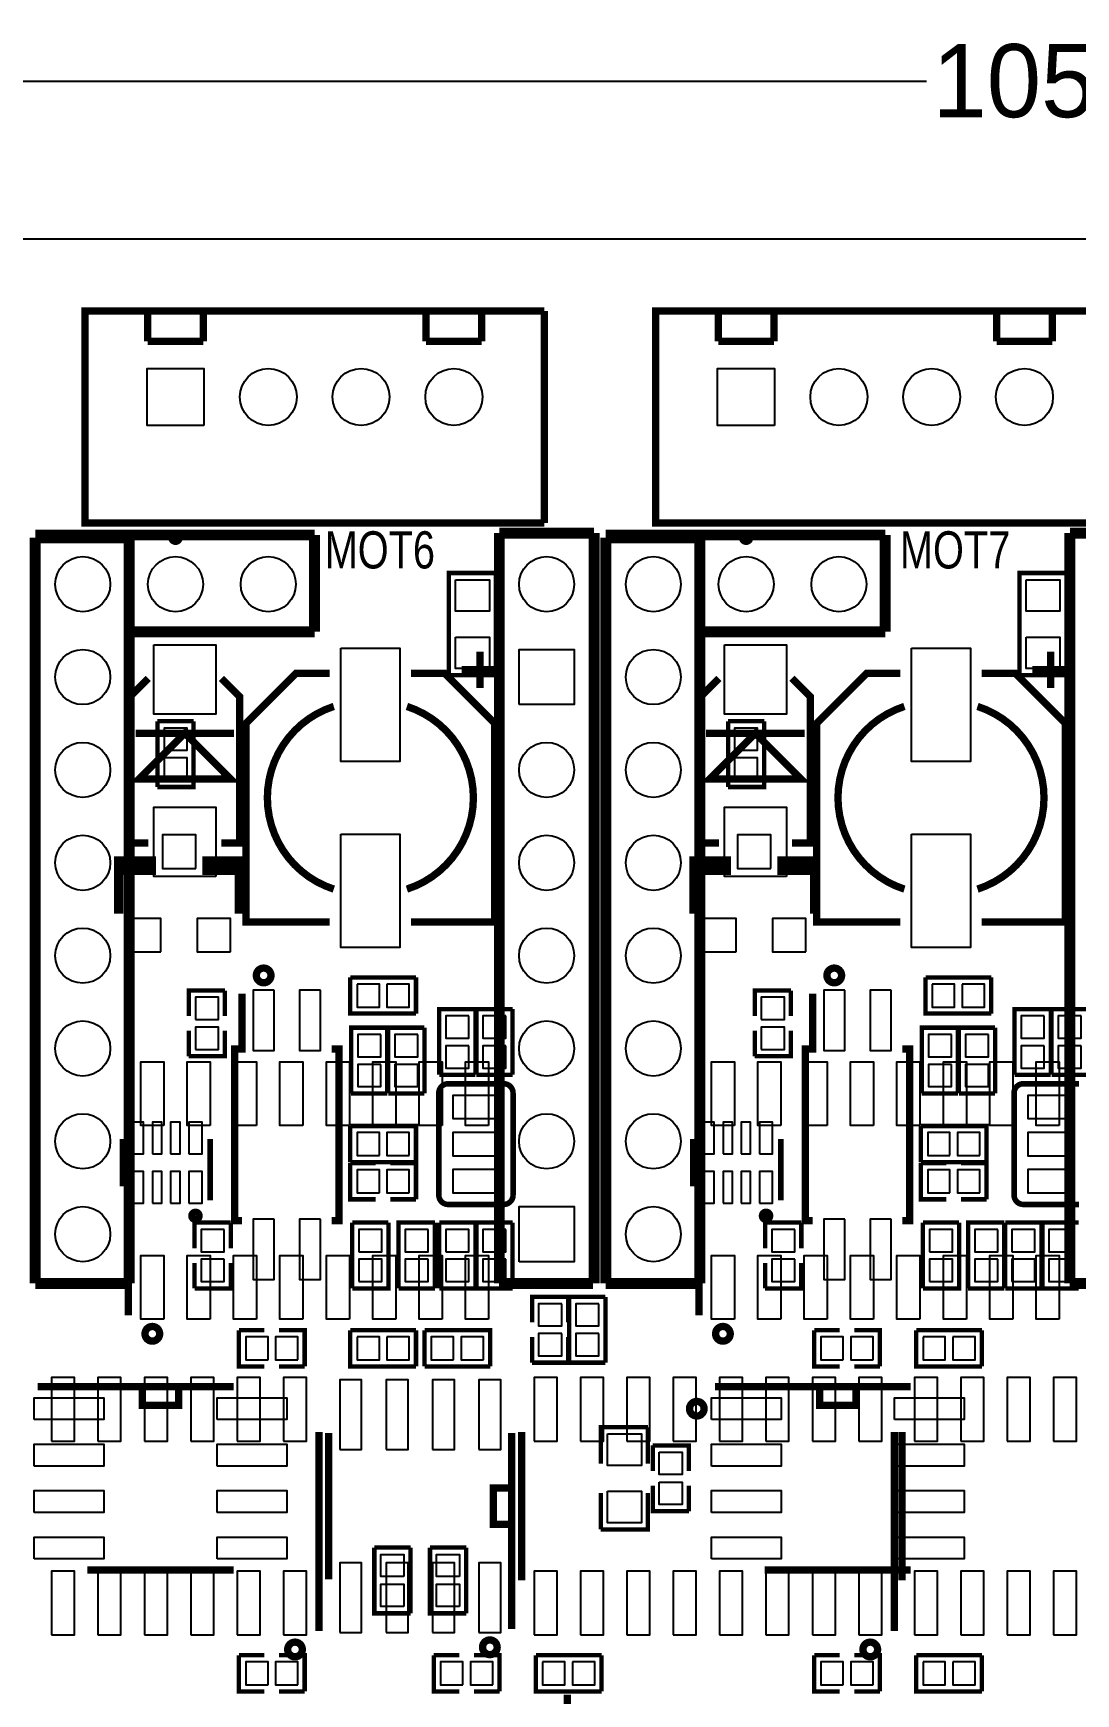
# Model space of a CAD drawing. Extents: x -23 to 189, y -20 to 117.
# Drawn here: x 50.62 to 79.16, y 71.07 to 116.5 of the extents above; entities that cross this region are included whole.
import ezdxf

# ---------------------------------------------------------------- set-up
doc = ezdxf.new("R2010")
doc.units = 0
doc.header["$MEASUREMENT"] = 0
doc.layers.get('0').update_dxf_attribs({"linetype": 'CONTINUOUS'})
doc.layers.get('Defpoints').update_dxf_attribs({"linetype": 'CONTINUOUS'})
for name, color, linetype in [('BOTTOM', 132, 'CONTINUOUS'), ('OUTLINE', 7, 'CONTINUOUS'), ('SILKSCREEN_BOTTOM', 230, 'CONTINUOUS'), ('SILKSCREEN_TOP', 7, 'CONTINUOUS'), ('TOP', 1, 'CONTINUOUS')]:
    doc.layers.add(name, color=color, linetype=linetype)
doc.dimstyles.get("Standard").update_dxf_attribs({"dimtxt": 0.18, "dimasz": 0.18, "dimexe": 0.18, "dimexo": 0.0625, "dimgap": 0.09, "dimtad": 0, "dimtih": 1, "dimtoh": 1, "dimzin": 0, "dimdsep": 46, "dimtxsty": 'STANDARD', "dimcen": 0.09, "dimadec": 0, "dimazin": 0, "dimtfac": 1, "dimtofl": 0, "dimtmove": 0, "dimatfit": 3, "dimfxl": 1, "dimtolj": 1, "dimtzin": 0, "dimarcsym": 0})

# ---------------------------------------------------------------- blocks, each defined once
blk = doc.blocks.new('*D10')
at = {"color": 0, "linetype": 'Continuous', "lineweight": -2}
for p, q in [((26.825, 107.426), (26.825, 115.364)), ((27.005, 115.184), (75.069, 115.184)), ((131.646, 115.184), (83.582, 115.184)), ((131.826, 107.426), (131.826, 115.364))]:
    blk.add_line(p, q, dxfattribs=at)
at = {"color": 0, "linetype": 'Continuous'}
for points in [[(27.005, 115.214), (27.005, 115.154), (26.825, 115.184)], [(131.646, 115.214), (131.646, 115.154), (131.826, 115.184)]]:
    blk.add_solid(points, dxfattribs=at)
at = {"layer": 'Defpoints', "color": 0, "linetype": 'Continuous'}
for p in [(131.826, 115.184), (26.825, 107.363), (131.826, 107.363)]:
    blk.add_point(p, dxfattribs=at)
at = {"color": 0, "linetype": 'Continuous', "insert": (79.325, 115.184), "char_height": 2, "attachment_point": 5}
blk.add_mtext('\\A1;105.00', dxfattribs=at)

msp = doc.modelspace()

# ---------------------------------------------------------------- linework, layer by layer
at = {"layer": 'BOTTOM'}
for points in [[(55.29326, 105.7656), (53.7337, 105.7656), (53.7337, 107.32516), (55.29326, 107.32516)], [(70.91426, 105.7656), (69.3547, 105.7656), (69.3547, 107.32516), (70.91426, 107.32516)], [(63.9191, 98.12782), (63.9191, 99.63658), (65.42786, 99.63658), (65.42786, 98.12782)], [(54.19852, 96.87814), (54.82844, 96.87814), (54.82844, 97.48774), (54.19852, 97.48774)], [(69.81952, 96.87814), (70.44944, 96.87814), (70.44944, 97.48774), (69.81952, 97.48774)], [(54.19852, 96.06026), (54.82844, 96.06026), (54.82844, 96.66986), (54.19852, 96.66986)], [(69.81952, 96.06026), (70.44944, 96.06026), (70.44944, 96.66986), (69.81952, 96.66986)], [(55.0672, 93.6498), (55.0672, 94.5642), (54.1528, 94.5642), (54.1528, 93.6498)], [(70.8152, 93.6498), (70.8152, 94.5642), (69.9008, 94.5642), (69.9008, 93.6498)], [(54.1147, 91.3638), (54.1147, 92.2782), (53.2003, 92.2782), (53.2003, 91.3638)], [(56.0197, 91.3638), (56.0197, 92.2782), (55.1053, 92.2782), (55.1053, 91.3638)], [(69.8627, 91.3638), (69.8627, 92.2782), (68.9483, 92.2782), (68.9483, 91.3638)], [(71.7677, 91.3638), (71.7677, 92.2782), (70.8533, 92.2782), (70.8533, 91.3638)], [(59.48426, 90.48496), (59.48426, 89.85504), (60.09386, 89.85504), (60.09386, 90.48496)], [(60.30214, 90.48496), (60.30214, 89.85504), (60.91174, 89.85504), (60.91174, 90.48496)], [(75.23226, 90.48496), (75.23226, 89.85504), (75.84186, 89.85504), (75.84186, 90.48496)], [(76.05014, 90.48496), (76.05014, 89.85504), (76.65974, 89.85504), (76.65974, 90.48496)], [(55.05704, 89.51214), (55.68696, 89.51214), (55.68696, 90.12174), (55.05704, 90.12174)], [(57.21604, 90.31986), (56.63692, 90.31986), (56.63692, 88.66886), (57.21604, 88.66886)], [(58.48604, 90.31986), (57.90692, 90.31986), (57.90692, 88.66886), (58.48604, 88.66886)], [(70.55104, 89.51214), (71.18096, 89.51214), (71.18096, 90.12174), (70.55104, 90.12174)], [(72.83704, 90.31986), (72.25792, 90.31986), (72.25792, 88.66886), (72.83704, 88.66886)], [(74.10704, 90.31986), (73.52792, 90.31986), (73.52792, 88.66886), (74.10704, 88.66886)], [(62.54496, 89.61374), (61.91504, 89.61374), (61.91504, 89.00414), (62.54496, 89.00414)], [(63.56096, 89.61374), (62.93104, 89.61374), (62.93104, 89.00414), (63.56096, 89.00414)], [(78.29296, 89.61374), (77.66304, 89.61374), (77.66304, 89.00414), (78.29296, 89.00414)], [(79.30896, 89.61374), (78.67904, 89.61374), (78.67904, 89.00414), (79.30896, 89.00414)], [(55.05704, 88.69426), (55.68696, 88.69426), (55.68696, 89.30386), (55.05704, 89.30386)], [(60.13196, 89.10574), (59.50204, 89.10574), (59.50204, 88.49614), (60.13196, 88.49614)], [(61.14796, 89.10574), (60.51804, 89.10574), (60.51804, 88.49614), (61.14796, 88.49614)], [(70.55104, 88.69426), (71.18096, 88.69426), (71.18096, 89.30386), (70.55104, 89.30386)], [(75.75296, 89.10574), (75.12304, 89.10574), (75.12304, 88.49614), (75.75296, 88.49614)], [(76.76896, 89.10574), (76.13904, 89.10574), (76.13904, 88.49614), (76.76896, 88.49614)], [(62.54496, 88.79586), (61.91504, 88.79586), (61.91504, 88.18626), (62.54496, 88.18626)], [(63.56096, 88.79586), (62.93104, 88.79586), (62.93104, 88.18626), (63.56096, 88.18626)], [(78.29296, 88.79586), (77.66304, 88.79586), (77.66304, 88.18626), (78.29296, 88.18626)], [(79.30896, 88.79586), (78.67904, 88.79586), (78.67904, 88.18626), (79.30896, 88.18626)], [(60.13196, 88.28786), (59.50204, 88.28786), (59.50204, 87.67826), (60.13196, 87.67826)], [(61.14796, 88.28786), (60.51804, 88.28786), (60.51804, 87.67826), (61.14796, 87.67826)], [(75.75296, 88.28786), (75.12304, 88.28786), (75.12304, 87.67826), (75.75296, 87.67826)], [(76.76896, 88.28786), (76.13904, 88.28786), (76.13904, 87.67826), (76.76896, 87.67826)], [(63.373, 87.4395), (62.103, 87.4395), (62.103, 86.8045), (63.373, 86.8045)], [(79.121, 87.4395), (77.851, 87.4395), (77.851, 86.8045), (79.121, 86.8045)], [(53.27904, 85.84311), (53.63972, 85.84311), (53.63972, 86.70417), (53.27904, 86.70417)], [(53.88102, 85.84311), (54.1401, 85.84311), (54.1401, 86.70417), (53.88102, 86.70417)], [(54.37886, 85.84311), (54.63794, 85.84311), (54.63794, 86.70417), (54.37886, 86.70417)], [(54.87924, 85.84311), (55.23992, 85.84311), (55.23992, 86.70417), (54.87924, 86.70417)], [(60.09386, 85.79104), (60.09386, 86.42096), (59.48426, 86.42096), (59.48426, 85.79104)], [(60.91174, 85.79104), (60.91174, 86.42096), (60.30214, 86.42096), (60.30214, 85.79104)], [(63.373, 86.4235), (62.103, 86.4235), (62.103, 85.7885), (63.373, 85.7885)], [(68.90004, 85.84311), (69.26072, 85.84311), (69.26072, 86.70417), (68.90004, 86.70417)], [(69.50202, 85.84311), (69.7611, 85.84311), (69.7611, 86.70417), (69.50202, 86.70417)], [(69.99986, 85.84311), (70.25894, 85.84311), (70.25894, 86.70417), (69.99986, 86.70417)], [(70.50024, 85.84311), (70.86092, 85.84311), (70.86092, 86.70417), (70.50024, 86.70417)], [(75.71486, 85.79104), (75.71486, 86.42096), (75.10526, 86.42096), (75.10526, 85.79104)], [(76.53274, 85.79104), (76.53274, 86.42096), (75.92314, 86.42096), (75.92314, 85.79104)], [(79.121, 86.4235), (77.851, 86.4235), (77.851, 85.7885), (79.121, 85.7885)], [(63.373, 85.4075), (62.103, 85.4075), (62.103, 84.7725), (63.373, 84.7725)], [(79.121, 85.4075), (77.851, 85.4075), (77.851, 84.7725), (79.121, 84.7725)], [(53.27904, 84.49183), (53.63972, 84.49183), (53.63972, 85.35289), (53.27904, 85.35289)], [(53.88102, 84.49183), (54.1401, 84.49183), (54.1401, 85.35289), (53.88102, 85.35289)], [(54.37886, 84.49183), (54.63794, 84.49183), (54.63794, 85.35289), (54.37886, 85.35289)], [(54.87924, 84.49183), (55.23992, 84.49183), (55.23992, 85.35289), (54.87924, 85.35289)], [(60.09386, 84.77504), (60.09386, 85.40496), (59.48426, 85.40496), (59.48426, 84.77504)], [(60.91174, 84.77504), (60.91174, 85.40496), (60.30214, 85.40496), (60.30214, 84.77504)], [(68.90004, 84.49183), (69.26072, 84.49183), (69.26072, 85.35289), (68.90004, 85.35289)], [(69.50202, 84.49183), (69.7611, 84.49183), (69.7611, 85.35289), (69.50202, 85.35289)], [(69.99986, 84.49183), (70.25894, 84.49183), (70.25894, 85.35289), (69.99986, 85.35289)], [(70.50024, 84.49183), (70.86092, 84.49183), (70.86092, 85.35289), (70.50024, 85.35289)], [(75.71486, 84.77504), (75.71486, 85.40496), (75.10526, 85.40496), (75.10526, 84.77504)], [(76.53274, 84.77504), (76.53274, 85.40496), (75.92314, 85.40496), (75.92314, 84.77504)], [(57.21604, 84.05114), (56.63692, 84.05114), (56.63692, 82.40014), (57.21604, 82.40014)], [(58.48604, 84.05114), (57.90692, 84.05114), (57.90692, 82.40014), (58.48604, 82.40014)], [(63.9191, 82.88782), (63.9191, 84.39658), (65.42786, 84.39658), (65.42786, 82.88782)], [(72.83704, 84.05114), (72.25792, 84.05114), (72.25792, 82.40014), (72.83704, 82.40014)], [(74.10704, 84.05114), (73.52792, 84.05114), (73.52792, 82.40014), (74.10704, 82.40014)], [(55.84444, 83.77174), (55.21452, 83.77174), (55.21452, 83.16214), (55.84444, 83.16214)], [(59.53252, 83.16214), (60.16244, 83.16214), (60.16244, 83.77174), (59.53252, 83.77174)], [(61.43244, 83.77174), (60.80252, 83.77174), (60.80252, 83.16214), (61.43244, 83.16214)], [(61.91504, 83.16214), (62.54496, 83.16214), (62.54496, 83.77174), (61.91504, 83.77174)], [(63.56096, 83.77174), (62.93104, 83.77174), (62.93104, 83.16214), (63.56096, 83.16214)], [(71.46544, 83.77174), (70.83552, 83.77174), (70.83552, 83.16214), (71.46544, 83.16214)], [(75.15352, 83.16214), (75.78344, 83.16214), (75.78344, 83.77174), (75.15352, 83.77174)], [(77.02296, 83.77174), (76.39304, 83.77174), (76.39304, 83.16214), (77.02296, 83.16214)], [(77.40904, 83.16214), (78.03896, 83.16214), (78.03896, 83.77174), (77.40904, 83.77174)], [(79.05496, 83.77174), (78.42504, 83.77174), (78.42504, 83.16214), (79.05496, 83.16214)], [(55.84444, 82.95386), (55.21452, 82.95386), (55.21452, 82.34426), (55.84444, 82.34426)], [(59.53252, 82.34426), (60.16244, 82.34426), (60.16244, 82.95386), (59.53252, 82.95386)], [(61.43244, 82.95386), (60.80252, 82.95386), (60.80252, 82.34426), (61.43244, 82.34426)], [(61.91504, 82.34426), (62.54496, 82.34426), (62.54496, 82.95386), (61.91504, 82.95386)], [(63.56096, 82.95386), (62.93104, 82.95386), (62.93104, 82.34426), (63.56096, 82.34426)], [(71.46544, 82.95386), (70.83552, 82.95386), (70.83552, 82.34426), (71.46544, 82.34426)], [(75.15352, 82.34426), (75.78344, 82.34426), (75.78344, 82.95386), (75.15352, 82.95386)], [(77.02296, 82.95386), (76.39304, 82.95386), (76.39304, 82.34426), (77.02296, 82.34426)], [(77.40904, 82.34426), (78.03896, 82.34426), (78.03896, 82.95386), (77.40904, 82.95386)], [(79.05496, 82.95386), (78.42504, 82.95386), (78.42504, 82.34426), (79.05496, 82.34426)], [(65.08496, 81.73974), (64.45504, 81.73974), (64.45504, 81.13014), (65.08496, 81.13014)], [(66.10096, 81.73974), (65.47104, 81.73974), (65.47104, 81.13014), (66.10096, 81.13014)], [(65.08496, 80.92186), (64.45504, 80.92186), (64.45504, 80.31226), (65.08496, 80.31226)], [(66.10096, 80.92186), (65.47104, 80.92186), (65.47104, 80.31226), (66.10096, 80.31226)], [(57.04586, 80.20304), (57.04586, 80.83296), (56.43626, 80.83296), (56.43626, 80.20304)], [(57.86374, 80.20304), (57.86374, 80.83296), (57.25414, 80.83296), (57.25414, 80.20304)], [(59.48426, 80.83296), (59.48426, 80.20304), (60.09386, 80.20304), (60.09386, 80.83296)], [(60.30214, 80.83296), (60.30214, 80.20304), (60.91174, 80.20304), (60.91174, 80.83296)], [(62.12586, 80.20304), (62.12586, 80.83296), (61.51626, 80.83296), (61.51626, 80.20304)], [(62.94374, 80.20304), (62.94374, 80.83296), (62.33414, 80.83296), (62.33414, 80.20304)], [(72.79386, 80.20304), (72.79386, 80.83296), (72.18426, 80.83296), (72.18426, 80.20304)], [(73.61174, 80.20304), (73.61174, 80.83296), (73.00214, 80.83296), (73.00214, 80.20304)], [(74.97826, 80.83296), (74.97826, 80.20304), (75.58786, 80.20304), (75.58786, 80.83296)], [(75.79614, 80.83296), (75.79614, 80.20304), (76.40574, 80.20304), (76.40574, 80.83296)], [(51.12004, 77.97927), (51.74996, 77.97927), (51.74996, 79.71917), (51.12004, 79.71917)], [(52.39004, 77.97927), (53.01996, 77.97927), (53.01996, 79.71917), (52.39004, 79.71917)], [(53.66004, 77.97927), (54.28996, 77.97927), (54.28996, 79.71917), (53.66004, 79.71917)], [(54.93004, 77.97927), (55.55996, 77.97927), (55.55996, 79.71917), (54.93004, 79.71917)], [(56.20004, 77.97927), (56.82996, 77.97927), (56.82996, 79.71917), (56.20004, 79.71917)], [(57.47004, 77.97927), (58.09996, 77.97927), (58.09996, 79.71917), (57.47004, 79.71917)], [(59.00928, 77.7494), (59.60872, 77.7494), (59.60872, 79.65948), (59.00928, 79.65948)], [(60.27928, 77.7494), (60.87872, 77.7494), (60.87872, 79.65948), (60.27928, 79.65948)], [(61.54928, 77.7494), (62.14872, 77.7494), (62.14872, 79.65948), (61.54928, 79.65948)], [(62.81928, 77.7494), (63.41872, 77.7494), (63.41872, 79.65948), (62.81928, 79.65948)], [(64.32804, 77.97927), (64.95796, 77.97927), (64.95796, 79.71917), (64.32804, 79.71917)], [(65.59804, 77.97927), (66.22796, 77.97927), (66.22796, 79.71917), (65.59804, 79.71917)], [(66.86804, 77.97927), (67.49796, 77.97927), (67.49796, 79.71917), (66.86804, 79.71917)], [(68.13804, 77.97927), (68.76796, 77.97927), (68.76796, 79.71917), (68.13804, 79.71917)], [(69.40804, 77.97927), (70.03796, 77.97927), (70.03796, 79.71917), (69.40804, 79.71917)], [(70.67804, 77.97927), (71.30796, 77.97927), (71.30796, 79.71917), (70.67804, 79.71917)], [(71.94804, 77.97927), (72.57796, 77.97927), (72.57796, 79.71917), (71.94804, 79.71917)], [(73.21804, 77.97927), (73.84796, 77.97927), (73.84796, 79.71917), (73.21804, 79.71917)], [(74.74204, 77.97927), (75.37196, 77.97927), (75.37196, 79.71917), (74.74204, 79.71917)], [(76.01204, 77.97927), (76.64196, 77.97927), (76.64196, 79.71917), (76.01204, 79.71917)], [(77.28204, 77.97927), (77.91196, 77.97927), (77.91196, 79.71917), (77.28204, 79.71917)], [(78.55204, 77.97927), (79.18196, 77.97927), (79.18196, 79.71917), (78.55204, 79.71917)], [(59.00928, 72.74052), (59.60872, 72.74052), (59.60872, 74.6506), (59.00928, 74.6506)], [(60.27928, 72.74052), (60.87872, 72.74052), (60.87872, 74.6506), (60.27928, 74.6506)], [(61.54928, 72.74052), (62.14872, 72.74052), (62.14872, 74.6506), (61.54928, 74.6506)], [(62.81928, 72.74052), (63.41872, 72.74052), (63.41872, 74.6506), (62.81928, 74.6506)], [(51.12004, 72.68083), (51.74996, 72.68083), (51.74996, 74.42073), (51.12004, 74.42073)], [(52.39004, 72.68083), (53.01996, 72.68083), (53.01996, 74.42073), (52.39004, 74.42073)], [(53.66004, 72.68083), (54.28996, 72.68083), (54.28996, 74.42073), (53.66004, 74.42073)], [(54.93004, 72.68083), (55.55996, 72.68083), (55.55996, 74.42073), (54.93004, 74.42073)], [(56.20004, 72.68083), (56.82996, 72.68083), (56.82996, 74.42073), (56.20004, 74.42073)], [(57.47004, 72.68083), (58.09996, 72.68083), (58.09996, 74.42073), (57.47004, 74.42073)], [(64.32804, 72.68083), (64.95796, 72.68083), (64.95796, 74.42073), (64.32804, 74.42073)], [(65.59804, 72.68083), (66.22796, 72.68083), (66.22796, 74.42073), (65.59804, 74.42073)], [(66.86804, 72.68083), (67.49796, 72.68083), (67.49796, 74.42073), (66.86804, 74.42073)], [(68.13804, 72.68083), (68.76796, 72.68083), (68.76796, 74.42073), (68.13804, 74.42073)], [(69.40804, 72.68083), (70.03796, 72.68083), (70.03796, 74.42073), (69.40804, 74.42073)], [(70.67804, 72.68083), (71.30796, 72.68083), (71.30796, 74.42073), (70.67804, 74.42073)], [(71.94804, 72.68083), (72.57796, 72.68083), (72.57796, 74.42073), (71.94804, 74.42073)], [(73.21804, 72.68083), (73.84796, 72.68083), (73.84796, 74.42073), (73.21804, 74.42073)], [(74.74204, 72.68083), (75.37196, 72.68083), (75.37196, 74.42073), (74.74204, 74.42073)], [(76.01204, 72.68083), (76.64196, 72.68083), (76.64196, 74.42073), (76.01204, 74.42073)], [(77.28204, 72.68083), (77.91196, 72.68083), (77.91196, 74.42073), (77.28204, 74.42073)], [(78.55204, 72.68083), (79.18196, 72.68083), (79.18196, 74.42073), (78.55204, 74.42073)], [(57.04586, 71.31304), (57.04586, 71.94296), (56.43626, 71.94296), (56.43626, 71.31304)], [(57.86374, 71.31304), (57.86374, 71.94296), (57.25414, 71.94296), (57.25414, 71.31304)], [(62.37986, 71.31304), (62.37986, 71.94296), (61.77026, 71.94296), (61.77026, 71.31304)], [(63.19774, 71.31304), (63.19774, 71.94296), (62.58814, 71.94296), (62.58814, 71.31304)], [(64.56426, 71.94296), (64.56426, 71.31304), (65.17386, 71.31304), (65.17386, 71.94296)], [(65.38214, 71.94296), (65.38214, 71.31304), (65.99174, 71.31304), (65.99174, 71.94296)], [(72.79386, 71.31304), (72.79386, 71.94296), (72.18426, 71.94296), (72.18426, 71.31304)], [(73.61174, 71.31304), (73.61174, 71.94296), (73.00214, 71.94296), (73.00214, 71.31304)], [(74.97826, 71.94296), (74.97826, 71.31304), (75.58786, 71.31304), (75.58786, 71.94296)], [(75.79614, 71.94296), (75.79614, 71.31304), (76.40574, 71.31304), (76.40574, 71.94296)]]:
    msp.add_lwpolyline(points, close=True, dxfattribs=at)
for centre, radius in [((57.05348, 106.54538), 0.77978), ((59.59348, 106.54538), 0.77978), ((62.13348, 106.54538), 0.77978), ((72.67448, 106.54538), 0.77978), ((75.21448, 106.54538), 0.77978), ((77.75448, 106.54538), 0.77978), ((51.97348, 101.4222), 0.75438), ((54.51348, 101.4222), 0.75438), ((57.05348, 101.4222), 0.75438), ((64.67348, 101.4222), 0.75438), ((67.59448, 101.4222), 0.75438), ((70.13448, 101.4222), 0.75438), ((72.67448, 101.4222), 0.75438), ((51.97348, 98.8822), 0.75438), ((67.59448, 98.8822), 0.75438), ((51.97348, 96.3422), 0.75438), ((64.67348, 96.3422), 0.75438), ((67.59448, 96.3422), 0.75438), ((51.97348, 93.8022), 0.75438), ((64.67348, 93.8022), 0.75438), ((67.59448, 93.8022), 0.75438), ((51.97348, 91.2622), 0.75438), ((64.67348, 91.2622), 0.75438), ((67.59448, 91.2622), 0.75438), ((51.97348, 88.7222), 0.75438), ((64.67348, 88.7222), 0.75438), ((67.59448, 88.7222), 0.75438), ((51.97348, 86.1822), 0.75438), ((64.67348, 86.1822), 0.75438), ((67.59448, 86.1822), 0.75438), ((51.97348, 83.6422), 0.75438), ((67.59448, 83.6422), 0.75438)]:
    msp.add_circle(centre, radius, dxfattribs=at)
at = {"layer": 'OUTLINE'}
msp.add_lwpolyline([(135.8265, 108.966), (133.92912, 110.86338), (24.72182, 110.86338), (22.82444, 108.966), (0, 108.966), (0, 0.762), (22.82444, 0.762), (24.72182, -1.13538), (133.92912, -1.13538), (135.8265, 0.762), (177.038, 0.762), (177.038, 108.966)], close=True, dxfattribs=at)
at = {"layer": 'SILKSCREEN_BOTTOM'}
for points, const_width in [([(55.00878, 97.67316), (55.00878, 95.87484), (54.01818, 95.87484)], 0.11938), ([(54.01818, 97.67316), (55.00878, 97.67316)], 0.11938), ([(54.01818, 97.67316), (54.01818, 95.87484)], 0.11938), ([(70.62978, 97.67316), (70.62978, 95.87484), (69.63918, 95.87484)], 0.11938), ([(69.63918, 97.67316), (70.62978, 97.67316)], 0.11938), ([(69.63918, 97.67316), (69.63918, 95.87484)], 0.11938), ([(52.959, 93.599), (53.848, 93.599), (53.848, 93.853), (52.959, 93.853), (52.959, 92.4052)], 0.254), ([(56.261, 93.599), (55.372, 93.599), (55.372, 93.853), (56.261, 93.853), (56.261, 92.4052)], 0.254), ([(68.707, 93.599), (69.596, 93.599), (69.596, 93.853), (68.707, 93.853), (68.707, 92.4052)], 0.254), ([(72.009, 93.599), (71.12, 93.599), (71.12, 93.853), (72.009, 93.853), (72.009, 92.4052)], 0.254), ([(61.09716, 89.6747), (59.29884, 89.6747), (59.29884, 90.6653)], 0.11938), ([(61.09716, 90.6653), (59.29884, 90.6653)], 0.11938), ([(61.09716, 90.6653), (61.09716, 89.6747)], 0.11938), ([(76.84516, 89.6747), (75.04684, 89.6747), (75.04684, 90.6653)], 0.11938), ([(76.84516, 90.6653), (75.04684, 90.6653)], 0.11938), ([(76.84516, 90.6653), (76.84516, 89.6747)], 0.11938), ([(54.8767, 89.60866), (54.8767, 90.30716), (55.8673, 90.30716)], 0.11938), ([(55.8673, 89.60866), (55.8673, 90.30716)], 0.11938), ([(56.3372, 90.2208), (56.3372, 88.7095), (56.13146, 88.7095), (56.13146, 84.0105), (56.3372, 84.0105)], 0.20066), ([(70.3707, 89.60866), (70.3707, 90.30716), (71.3613, 90.30716)], 0.11938), ([(71.3613, 89.60866), (71.3613, 90.30716)], 0.11938), ([(71.9582, 90.2208), (71.9582, 88.7095), (71.75246, 88.7095), (71.75246, 84.0105), (71.9582, 84.0105)], 0.20066), ([(61.7347, 88.00084), (61.7347, 89.79916), (62.7253, 89.79916)], 0.11938), ([(62.7253, 88.00084), (62.7253, 89.79916)], 0.11938), ([(62.7507, 88.00084), (62.7507, 89.79916), (63.7413, 89.79916)], 0.11938), ([(63.7413, 88.00084), (63.7413, 89.79916)], 0.11938), ([(77.4827, 88.00084), (77.4827, 89.79916), (78.4733, 89.79916)], 0.11938), ([(78.4733, 88.00084), (78.4733, 89.79916)], 0.11938), ([(78.4987, 88.00084), (78.4987, 89.79916), (79.4893, 89.79916)], 0.11938), ([(55.8673, 89.20734), (55.8673, 88.50884), (54.8767, 88.50884)], 0.11938), ([(54.8767, 89.20734), (54.8767, 88.50884)], 0.11938), ([(59.3217, 87.49284), (59.3217, 89.29116), (60.3123, 89.29116)], 0.11938), ([(60.3123, 87.49284), (60.3123, 89.29116)], 0.11938), ([(60.3377, 87.49284), (60.3377, 89.29116), (61.3283, 89.29116)], 0.11938), ([(61.3283, 87.49284), (61.3283, 89.29116)], 0.11938), ([(71.3613, 89.20734), (71.3613, 88.50884), (70.3707, 88.50884)], 0.11938), ([(70.3707, 89.20734), (70.3707, 88.50884)], 0.11938), ([(74.9427, 87.49284), (74.9427, 89.29116), (75.9333, 89.29116)], 0.11938), ([(75.9333, 87.49284), (75.9333, 89.29116)], 0.11938), ([(75.9587, 87.49284), (75.9587, 89.29116), (76.9493, 89.29116)], 0.11938), ([(76.9493, 87.49284), (76.9493, 89.29116)], 0.11938), ([(58.78576, 88.7095), (58.9915, 88.7095), (58.9915, 84.0105), (58.78576, 84.0105)], 0.20066), ([(74.40676, 88.7095), (74.6125, 88.7095), (74.6125, 84.0105), (74.40676, 84.0105)], 0.20066), ([(62.7253, 88.00084), (61.7347, 88.00084)], 0.11938), ([(63.5, 87.757), (61.976, 87.757)], 0.1524), ([(63.7413, 88.00084), (62.7507, 88.00084)], 0.11938), ([(78.4733, 88.00084), (77.4827, 88.00084)], 0.11938), ([(79.248, 87.757), (77.724, 87.757)], 0.1524), ([(79.4893, 88.00084), (78.4987, 88.00084)], 0.11938), ([(60.3123, 87.49284), (59.3217, 87.49284)], 0.11938), ([(61.3283, 87.49284), (60.3377, 87.49284)], 0.11938), ([(61.722, 87.503), (61.722, 84.709)], 0.1524), ([(63.754, 87.503), (63.754, 84.709)], 0.1524), ([(75.9333, 87.49284), (74.9427, 87.49284)], 0.11938), ([(76.9493, 87.49284), (75.9587, 87.49284)], 0.11938), ([(77.47, 87.503), (77.47, 84.709)], 0.1524), ([(53.05552, 84.94776), (53.05552, 86.24824)], 0.14986), ([(55.46344, 84.56676), (55.46344, 86.24824)], 0.14986), ([(59.29884, 86.6013), (61.09716, 86.6013), (61.09716, 85.6107)], 0.11938), ([(59.29884, 85.6107), (59.29884, 86.6013)], 0.11938), ([(68.67652, 84.94776), (68.67652, 86.24824)], 0.14986), ([(71.08444, 84.56676), (71.08444, 86.24824)], 0.14986), ([(74.91984, 86.6013), (76.71816, 86.6013), (76.71816, 85.6107)], 0.11938), ([(74.91984, 85.6107), (74.91984, 86.6013)], 0.11938), ([(59.29884, 85.6107), (61.09716, 85.6107)], 0.11938), ([(59.99734, 84.5947), (59.29884, 84.5947), (59.29884, 85.5853)], 0.11938), ([(59.99734, 85.5853), (59.29884, 85.5853)], 0.11938), ([(60.39866, 85.5853), (61.09716, 85.5853), (61.09716, 84.5947)], 0.11938), ([(74.91984, 85.6107), (76.71816, 85.6107)], 0.11938), ([(75.61834, 84.5947), (74.91984, 84.5947), (74.91984, 85.5853)], 0.11938), ([(75.61834, 85.5853), (74.91984, 85.5853)], 0.11938), ([(76.01966, 85.5853), (76.71816, 85.5853), (76.71816, 84.5947)], 0.11938), ([(60.39866, 84.5947), (61.09716, 84.5947)], 0.11938), ([(63.5, 84.455), (61.976, 84.455)], 0.1524), ([(76.01966, 84.5947), (76.71816, 84.5947)], 0.11938), ([(79.248, 84.455), (77.724, 84.455)], 0.1524), ([(55.03418, 83.25866), (55.03418, 83.95716), (56.02478, 83.95716)], 0.11938), ([(56.02478, 83.25866), (56.02478, 83.95716)], 0.11938), ([(60.34278, 83.95716), (60.34278, 82.15884), (59.35218, 82.15884)], 0.11938), ([(59.35218, 83.95716), (60.34278, 83.95716)], 0.11938), ([(59.35218, 83.95716), (59.35218, 82.15884)], 0.11938), ([(60.62218, 82.15884), (60.62218, 83.95716), (61.61278, 83.95716)], 0.11938), ([(61.61278, 82.15884), (61.61278, 83.95716)], 0.11938), ([(62.7253, 83.95716), (62.7253, 82.15884), (61.7347, 82.15884)], 0.11938), ([(61.7347, 83.95716), (62.7253, 83.95716)], 0.11938), ([(61.7347, 83.95716), (61.7347, 82.15884)], 0.11938), ([(62.7507, 82.15884), (62.7507, 83.95716), (63.7413, 83.95716)], 0.11938), ([(63.7413, 82.15884), (63.7413, 83.95716)], 0.11938), ([(70.65518, 83.25866), (70.65518, 83.95716), (71.64578, 83.95716)], 0.11938), ([(71.64578, 83.25866), (71.64578, 83.95716)], 0.11938), ([(75.96378, 83.95716), (75.96378, 82.15884), (74.97318, 82.15884)], 0.11938), ([(74.97318, 83.95716), (75.96378, 83.95716)], 0.11938), ([(74.97318, 83.95716), (74.97318, 82.15884)], 0.11938), ([(76.2127, 82.15884), (76.2127, 83.95716), (77.2033, 83.95716)], 0.11938), ([(77.2033, 82.15884), (77.2033, 83.95716)], 0.11938), ([(78.2193, 83.95716), (78.2193, 82.15884), (77.2287, 82.15884)], 0.11938), ([(77.2287, 83.95716), (78.2193, 83.95716)], 0.11938), ([(77.2287, 83.95716), (77.2287, 82.15884)], 0.11938), ([(78.2447, 82.15884), (78.2447, 83.95716), (79.2353, 83.95716)], 0.11938), ([(56.02478, 82.85734), (56.02478, 82.15884), (55.03418, 82.15884)], 0.11938), ([(55.03418, 82.85734), (55.03418, 82.15884)], 0.11938), ([(71.64578, 82.85734), (71.64578, 82.15884), (70.65518, 82.15884)], 0.11938), ([(70.65518, 82.85734), (70.65518, 82.15884)], 0.11938), ([(61.61278, 82.15884), (60.62218, 82.15884)], 0.11938), ([(63.7413, 82.15884), (62.7507, 82.15884)], 0.11938), ([(64.2747, 81.22666), (64.2747, 81.92516), (65.2653, 81.92516)], 0.11938), ([(65.2653, 81.22666), (65.2653, 81.92516)], 0.11938), ([(65.2907, 80.12684), (65.2907, 81.92516), (66.2813, 81.92516)], 0.11938), ([(66.2813, 80.12684), (66.2813, 81.92516)], 0.11938), ([(77.2033, 82.15884), (76.2127, 82.15884)], 0.11938), ([(79.2353, 82.15884), (78.2447, 82.15884)], 0.11938), ([(56.94934, 80.0227), (56.25084, 80.0227), (56.25084, 81.0133)], 0.11938), ([(56.94934, 81.0133), (56.25084, 81.0133)], 0.11938), ([(57.35066, 81.0133), (58.04916, 81.0133), (58.04916, 80.0227)], 0.11938), ([(61.09716, 80.0227), (59.29884, 80.0227), (59.29884, 81.0133)], 0.11938), ([(61.09716, 81.0133), (59.29884, 81.0133)], 0.11938), ([(61.09716, 81.0133), (61.09716, 80.0227)], 0.11938), ([(61.33084, 81.0133), (63.12916, 81.0133), (63.12916, 80.0227)], 0.11938), ([(61.33084, 80.0227), (61.33084, 81.0133)], 0.11938), ([(65.2653, 80.82534), (65.2653, 80.12684), (64.2747, 80.12684)], 0.11938), ([(64.2747, 80.82534), (64.2747, 80.12684)], 0.11938), ([(72.69734, 80.0227), (71.99884, 80.0227), (71.99884, 81.0133)], 0.11938), ([(72.69734, 81.0133), (71.99884, 81.0133)], 0.11938), ([(73.09866, 81.0133), (73.79716, 81.0133), (73.79716, 80.0227)], 0.11938), ([(76.59116, 80.0227), (74.79284, 80.0227), (74.79284, 81.0133)], 0.11938), ([(76.59116, 81.0133), (74.79284, 81.0133)], 0.11938), ([(76.59116, 81.0133), (76.59116, 80.0227)], 0.11938), ([(57.35066, 80.0227), (58.04916, 80.0227)], 0.11938), ([(61.33084, 80.0227), (63.12916, 80.0227)], 0.11938), ([(66.2813, 80.12684), (65.2907, 80.12684)], 0.11938), ([(73.09866, 80.0227), (73.79716, 80.0227)], 0.11938), ([(58.44032, 72.78116), (58.44032, 78.22946)], 0.20066), ([(58.70956, 74.20102), (58.70956, 78.19898)], 0.20066), ([(63.71844, 72.83958), (63.71844, 78.19898)], 0.20066), ([(63.98768, 74.17054), (63.98768, 78.22946)], 0.20066), ([(74.18832, 72.78116), (74.18832, 78.22946)], 0.20066), ([(74.40168, 74.17054), (74.40168, 78.22946)], 0.20066), ([(63.71336, 76.70038), (63.21298, 76.70038), (63.21298, 75.69962), (63.71336, 75.69962)], 0.20066), ([(56.94934, 71.1327), (56.25084, 71.1327), (56.25084, 72.1233)], 0.11938), ([(56.94934, 72.1233), (56.25084, 72.1233)], 0.11938), ([(57.35066, 72.1233), (58.04916, 72.1233), (58.04916, 71.1327)], 0.11938), ([(62.28334, 71.1327), (61.58484, 71.1327), (61.58484, 72.1233)], 0.11938), ([(62.28334, 72.1233), (61.58484, 72.1233)], 0.11938), ([(62.68466, 72.1233), (63.38316, 72.1233), (63.38316, 71.1327)], 0.11938), ([(66.17716, 71.1327), (64.37884, 71.1327), (64.37884, 72.1233)], 0.11938), ([(66.17716, 72.1233), (64.37884, 72.1233)], 0.11938), ([(66.17716, 72.1233), (66.17716, 71.1327)], 0.11938), ([(72.69734, 71.1327), (71.99884, 71.1327), (71.99884, 72.1233)], 0.11938), ([(72.69734, 72.1233), (71.99884, 72.1233)], 0.11938), ([(73.09866, 72.1233), (73.79716, 72.1233), (73.79716, 71.1327)], 0.11938), ([(76.59116, 71.1327), (74.79284, 71.1327), (74.79284, 72.1233)], 0.11938), ([(76.59116, 72.1233), (74.79284, 72.1233)], 0.11938), ([(76.59116, 72.1233), (76.59116, 71.1327)], 0.11938), ([(57.35066, 71.1327), (58.04916, 71.1327)], 0.11938), ([(62.68466, 71.1327), (63.38316, 71.1327)], 0.11938), ([(73.09866, 71.1327), (73.79716, 71.1327)], 0.11938)]:
    msp.add_lwpolyline(points, dxfattribs=dict(at, const_width=const_width))
for points, const_width in [([(57.12714, 90.72118, 1.000449), (56.72582, 90.71864, 0.999552), (57.12714, 90.72118)], 0.20066), ([(72.74814, 90.72118, 1.000449), (72.34682, 90.71864, 0.999552), (72.74814, 90.72118)], 0.20066), ([(61.722, 87.503, -0.414214), (61.976, 87.757)], 0.1524), ([(63.5, 87.757, -0.414214), (63.754, 87.503)], 0.1524), ([(77.47, 87.503, -0.414214), (77.724, 87.757)], 0.1524), ([(61.976, 84.455, -0.414214), (61.722, 84.709)], 0.1524), ([(63.754, 84.709, -0.414214), (63.5, 84.455)], 0.1524), ([(77.724, 84.455, -0.414214), (77.47, 84.709)], 0.1524), ([(55.15864, 84.14258, 1.004249), (54.96052, 84.14258, 0.995769), (55.15864, 84.14258)], 0.20066), ([(70.77964, 84.14258, 1.004249), (70.58152, 84.14258, 0.995769), (70.77964, 84.14258)], 0.20066), ([(57.98566, 72.28078, 1.002445), (57.58434, 72.27824, 0.997561), (57.98566, 72.28078)], 0.20066), ([(63.31966, 72.3392, 0.997661), (62.91834, 72.34174, 1.002345), (63.31966, 72.3392)], 0.20066), ([(73.73366, 72.28078, 1.002445), (73.33234, 72.27824, 0.997561), (73.73366, 72.28078)], 0.20066)]:
    msp.add_lwpolyline(points, format="xyb", dxfattribs=dict(at, const_width=const_width))
at = {"layer": 'SILKSCREEN_TOP'}
for points, const_width in [([(55.39232, 103.09606), (52.03444, 103.09606), (52.03444, 108.89488), (55.39232, 108.89488)], 0.20066), ([(53.75148, 108.06938), (53.75148, 108.89488)], 0.20066), ([(55.27548, 108.89488), (55.27548, 108.06938)], 0.20066), ([(64.61252, 108.89488), (55.39232, 108.89488)], 0.20066), ([(61.37148, 108.06938), (61.37148, 108.89488)], 0.20066), ([(62.89548, 108.89488), (62.89548, 108.06938)], 0.20066), ([(64.61252, 103.09606), (64.61252, 108.89488)], 0.20066), ([(71.01332, 103.09606), (67.65544, 103.09606), (67.65544, 108.89488), (71.01332, 108.89488)], 0.20066), ([(69.37248, 108.06938), (69.37248, 108.89488)], 0.20066), ([(70.89648, 108.89488), (70.89648, 108.06938)], 0.20066), ([(80.23352, 108.89488), (71.01332, 108.89488)], 0.20066), ([(76.99248, 108.06938), (76.99248, 108.89488)], 0.20066), ([(78.51648, 108.89488), (78.51648, 108.06938)], 0.20066), ([(55.27548, 108.06938), (53.75148, 108.06938)], 0.20066), ([(62.89548, 108.06938), (61.37148, 108.06938)], 0.20066), ([(70.89648, 108.06938), (69.37248, 108.06938)], 0.20066), ([(78.51648, 108.06938), (76.99248, 108.06938)], 0.20066), ([(55.39232, 103.09606), (64.61252, 103.09606)], 0.20066), ([(71.01332, 103.09606), (80.23352, 103.09606)], 0.20066), ([(50.673, 102.7684), (58.32094, 102.7684)], 0.29972), ([(50.673, 102.6922), (53.24348, 102.6922)], 0.29972), ([(50.673, 82.296), (50.673, 102.6922)], 0.29972), ([(53.24348, 82.296), (53.24348, 102.6922)], 0.29972), ([(58.32094, 100.12172), (58.32094, 102.7684)], 0.29972), ([(63.37808, 82.296), (63.37808, 102.8192)], 0.29972), ([(63.37808, 102.8192), (65.97396, 102.8192)], 0.29972), ([(65.97396, 82.296), (65.97396, 102.8192)], 0.29972), ([(66.294, 102.7684), (73.94194, 102.7684)], 0.29972), ([(66.294, 102.6922), (68.86448, 102.6922)], 0.29972), ([(66.294, 82.296), (66.294, 102.6922)], 0.29972), ([(68.86448, 82.296), (68.86448, 102.6922)], 0.29972), ([(73.94194, 100.12172), (73.94194, 102.7684)], 0.29972), ([(78.99908, 82.296), (78.99908, 102.8192)], 0.29972), ([(78.99908, 102.8192), (81.59496, 102.8192)], 0.29972), ([(63.28664, 101.72954), (63.28664, 98.93046), (61.99632, 98.93046)], 0.11938), ([(61.99632, 98.93046), (61.99632, 101.72954), (63.28664, 101.72954)], 0.11938), ([(78.90764, 101.72954), (78.90764, 98.93046), (77.61732, 98.93046)], 0.11938), ([(77.61732, 98.93046), (77.61732, 101.72954), (78.90764, 101.72954)], 0.11938), ([(53.37048, 100.12172), (58.32094, 100.12172)], 0.29972), ([(68.99148, 100.12172), (73.94194, 100.12172)], 0.29972), ([(62.84722, 98.57994), (62.84722, 99.5807)], 0.20066), ([(78.46822, 98.57994), (78.46822, 99.5807)], 0.20066), ([(58.7375, 92.17914), (56.44642, 92.17914), (56.44642, 97.61982), (57.80786, 98.98126), (58.7375, 98.98126)], 0.20066), ([(60.95746, 92.17914), (63.24854, 92.17914), (63.24854, 97.61982), (61.8871, 98.98126), (60.95746, 98.98126)], 0.20066), ([(62.34684, 99.08032), (63.3476, 99.08032)], 0.20066), ([(74.3585, 92.17914), (72.06742, 92.17914), (72.06742, 97.61982), (73.42886, 98.98126), (74.3585, 98.98126)], 0.20066), ([(76.57846, 92.17914), (78.86954, 92.17914), (78.86954, 97.61982), (77.5081, 98.98126), (76.57846, 98.98126)], 0.20066), ([(77.96784, 99.08032), (78.9686, 99.08032)], 0.20066), ([(53.76672, 94.34576), (53.26634, 94.34576), (53.26634, 98.34626), (53.76672, 98.84664)], 0.20066), ([(55.76824, 98.84664), (56.26862, 98.34626), (56.26862, 94.34576), (55.76824, 94.34576)], 0.20066), ([(69.38772, 94.34576), (68.88734, 94.34576), (68.88734, 98.34626), (69.38772, 98.84664)], 0.20066), ([(71.38924, 98.84664), (71.88962, 98.34626), (71.88962, 94.34576), (71.38924, 94.34576)], 0.20066), ([(54.76748, 97.3455), (53.5178, 96.09582), (56.01716, 96.09582), (54.76748, 97.3455)], 0.20066), ([(56.11622, 97.3455), (53.41874, 97.3455)], 0.20066), ([(70.38848, 97.3455), (69.1388, 96.09582), (71.63816, 96.09582), (70.38848, 97.3455)], 0.20066), ([(71.73722, 97.3455), (69.03974, 97.3455)], 0.20066), ([(53.22316, 81.41716), (53.22316, 86.86546)], 0.20066), ([(63.4238, 82.80654), (63.4238, 86.86546)], 0.20066), ([(68.84416, 81.41716), (68.84416, 86.86546)], 0.20066), ([(79.0448, 82.80654), (79.0448, 86.86546)], 0.20066), ([(50.673, 82.296), (53.24348, 82.296)], 0.29972), ([(63.373, 82.296), (65.94348, 82.296)], 0.29972), ([(66.294, 82.296), (68.86448, 82.296)], 0.29972), ([(78.994, 82.296), (81.56448, 82.296)], 0.29972), ([(50.74158, 79.46644), (56.10098, 79.46644)], 0.20066), ([(54.60238, 79.46136), (54.60238, 78.96098), (53.60162, 78.96098), (53.60162, 79.46136)], 0.20066), ([(69.28358, 79.46644), (74.64298, 79.46644)], 0.20066), ([(73.14438, 79.46136), (73.14438, 78.96098), (72.14362, 78.96098), (72.14362, 79.46136)], 0.20066), ([(66.15684, 77.36078), (66.15684, 78.36154), (67.44716, 78.36154)], 0.11938), ([(67.44716, 77.36078), (67.44716, 78.36154)], 0.11938), ([(68.5673, 77.16266), (68.5673, 77.86116), (67.5767, 77.86116)], 0.11938), ([(67.5767, 77.16266), (67.5767, 77.86116)], 0.11938), ([(67.5767, 76.76134), (67.5767, 76.06284), (68.5673, 76.06284)], 0.11938), ([(68.5673, 76.76134), (68.5673, 76.06284)], 0.11938), ([(67.44716, 76.56322), (67.44716, 75.56246), (66.15684, 75.56246)], 0.11938), ([(66.15684, 76.56322), (66.15684, 75.56246)], 0.11938), ([(59.9567, 75.06716), (59.9567, 73.26884), (60.9473, 73.26884)], 0.11938), ([(60.9473, 75.06716), (59.9567, 75.06716)], 0.11938), ([(60.9473, 75.06716), (60.9473, 73.26884)], 0.11938), ([(61.4807, 75.06716), (61.4807, 73.26884), (62.4713, 73.26884)], 0.11938), ([(62.4713, 75.06716), (61.4807, 75.06716)], 0.11938), ([(62.4713, 75.06716), (62.4713, 73.26884)], 0.11938), ([(52.10302, 74.45756), (56.10098, 74.45756)], 0.20066), ([(70.64502, 74.45756), (74.64298, 74.45756)], 0.20066), ([(65.23736, 70.04304), (65.23736, 71.0438)], 0.20066)]:
    msp.add_lwpolyline(points, dxfattribs=dict(at, const_width=const_width))
at = {"layer": 'SILKSCREEN_TOP', "const_width": 0.20066}
for points in [[(54.61254, 102.69474, 0.993661), (54.41442, 102.69728, 1.006379), (54.61254, 102.69474)], [(70.23354, 102.69474, 0.993661), (70.03542, 102.69728, 1.006379), (70.23354, 102.69474)], [(58.84672, 93.08084, -0.727603), (58.84672, 98.07956)], [(60.84824, 93.08084, 0.728195), (60.84824, 98.07956)], [(74.46772, 93.08084, -0.727603), (74.46772, 98.07956)], [(76.46924, 93.08084, 0.728195), (76.46924, 98.07956)], [(54.07914, 80.91678, 1.002445), (53.67782, 80.91424, 0.997561), (54.07914, 80.91678)], [(69.70014, 80.91678, 1.002445), (69.29882, 80.91424, 0.997561), (69.70014, 80.91678)], [(68.98386, 78.867, 1), (68.58508, 78.867, 1), (68.98386, 78.867)]]:
    msp.add_lwpolyline(points, format="xyb", dxfattribs=at)
at = {"layer": 'TOP'}
for points in [[(55.29326, 105.7656), (53.7337, 105.7656), (53.7337, 107.32516), (55.29326, 107.32516)], [(70.91426, 105.7656), (69.3547, 105.7656), (69.3547, 107.32516), (70.91426, 107.32516)], [(62.17666, 101.54539), (63.1063, 101.54539), (63.1063, 100.68433), (62.17666, 100.68433)], [(77.79766, 101.54539), (78.7273, 101.54539), (78.7273, 100.68433), (77.79766, 100.68433)], [(62.17666, 99.97567), (63.1063, 99.97567), (63.1063, 99.11461), (62.17666, 99.11461)], [(77.79766, 99.97567), (78.7273, 99.97567), (78.7273, 99.11461), (77.79766, 99.11461)], [(53.91785, 99.76612), (55.61711, 99.76612), (55.61711, 97.8662), (53.91785, 97.8662)], [(59.03722, 99.67468), (60.65774, 99.67468), (60.65774, 96.57588), (59.03722, 96.57588)], [(63.9191, 98.12782), (63.9191, 99.63658), (65.42786, 99.63658), (65.42786, 98.12782)], [(69.53885, 99.76612), (71.23811, 99.76612), (71.23811, 97.8662), (69.53885, 97.8662)], [(74.65822, 99.67468), (76.27874, 99.67468), (76.27874, 96.57588), (74.65822, 96.57588)], [(55.61711, 93.42628), (53.91785, 93.42628), (53.91785, 95.3262), (55.61711, 95.3262)], [(71.23811, 93.42628), (69.53885, 93.42628), (69.53885, 95.3262), (71.23811, 95.3262)], [(59.03722, 94.58452), (60.65774, 94.58452), (60.65774, 91.48572), (59.03722, 91.48572)], [(74.65822, 94.58452), (76.27874, 94.58452), (76.27874, 91.48572), (74.65822, 91.48572)], [(54.19344, 86.61527), (53.56352, 86.61527), (53.56352, 88.35517), (54.19344, 88.35517)], [(55.46344, 86.61527), (54.83352, 86.61527), (54.83352, 88.35517), (55.46344, 88.35517)], [(56.73344, 86.61527), (56.10352, 86.61527), (56.10352, 88.35517), (56.73344, 88.35517)], [(58.00344, 86.61527), (57.37352, 86.61527), (57.37352, 88.35517), (58.00344, 88.35517)], [(59.27344, 86.61527), (58.64352, 86.61527), (58.64352, 88.35517), (59.27344, 88.35517)], [(60.54344, 86.61527), (59.91352, 86.61527), (59.91352, 88.35517), (60.54344, 88.35517)], [(61.81344, 86.61527), (61.18352, 86.61527), (61.18352, 88.35517), (61.81344, 88.35517)], [(63.08344, 86.61527), (62.45352, 86.61527), (62.45352, 88.35517), (63.08344, 88.35517)], [(69.81444, 86.61527), (69.18452, 86.61527), (69.18452, 88.35517), (69.81444, 88.35517)], [(71.08444, 86.61527), (70.45452, 86.61527), (70.45452, 88.35517), (71.08444, 88.35517)], [(72.35444, 86.61527), (71.72452, 86.61527), (71.72452, 88.35517), (72.35444, 88.35517)], [(73.62444, 86.61527), (72.99452, 86.61527), (72.99452, 88.35517), (73.62444, 88.35517)], [(74.89444, 86.61527), (74.26452, 86.61527), (74.26452, 88.35517), (74.89444, 88.35517)], [(76.16444, 86.61527), (75.53452, 86.61527), (75.53452, 88.35517), (76.16444, 88.35517)], [(77.43444, 86.61527), (76.80452, 86.61527), (76.80452, 88.35517), (77.43444, 88.35517)], [(78.70444, 86.61527), (78.07452, 86.61527), (78.07452, 88.35517), (78.70444, 88.35517)], [(63.9191, 82.88782), (63.9191, 84.39658), (65.42786, 84.39658), (65.42786, 82.88782)], [(54.19344, 81.31683), (53.56352, 81.31683), (53.56352, 83.05673), (54.19344, 83.05673)], [(55.46344, 81.31683), (54.83352, 81.31683), (54.83352, 83.05673), (55.46344, 83.05673)], [(56.73344, 81.31683), (56.10352, 81.31683), (56.10352, 83.05673), (56.73344, 83.05673)], [(58.00344, 81.31683), (57.37352, 81.31683), (57.37352, 83.05673), (58.00344, 83.05673)], [(59.27344, 81.31683), (58.64352, 81.31683), (58.64352, 83.05673), (59.27344, 83.05673)], [(60.54344, 81.31683), (59.91352, 81.31683), (59.91352, 83.05673), (60.54344, 83.05673)], [(61.81344, 81.31683), (61.18352, 81.31683), (61.18352, 83.05673), (61.81344, 83.05673)], [(63.08344, 81.31683), (62.45352, 81.31683), (62.45352, 83.05673), (63.08344, 83.05673)], [(69.81444, 81.31683), (69.18452, 81.31683), (69.18452, 83.05673), (69.81444, 83.05673)], [(71.08444, 81.31683), (70.45452, 81.31683), (70.45452, 83.05673), (71.08444, 83.05673)], [(72.35444, 81.31683), (71.72452, 81.31683), (71.72452, 83.05673), (72.35444, 83.05673)], [(73.62444, 81.31683), (72.99452, 81.31683), (72.99452, 83.05673), (73.62444, 83.05673)], [(74.89444, 81.31683), (74.26452, 81.31683), (74.26452, 83.05673), (74.89444, 83.05673)], [(76.16444, 81.31683), (75.53452, 81.31683), (75.53452, 83.05673), (76.16444, 83.05673)], [(77.43444, 81.31683), (76.80452, 81.31683), (76.80452, 83.05673), (77.43444, 83.05673)], [(78.70444, 81.31683), (78.07452, 81.31683), (78.07452, 83.05673), (78.70444, 83.05673)], [(50.64252, 78.56728), (50.64252, 79.16672), (52.5526, 79.16672), (52.5526, 78.56728)], [(55.6514, 78.56728), (55.6514, 79.16672), (57.56148, 79.16672), (57.56148, 78.56728)], [(69.18452, 78.56728), (69.18452, 79.16672), (71.0946, 79.16672), (71.0946, 78.56728)], [(74.1934, 78.56728), (74.1934, 79.16672), (76.10348, 79.16672), (76.10348, 78.56728)], [(66.33718, 78.17739), (67.26682, 78.17739), (67.26682, 77.31633), (66.33718, 77.31633)], [(50.64252, 77.29728), (50.64252, 77.89672), (52.5526, 77.89672), (52.5526, 77.29728)], [(55.6514, 77.29728), (55.6514, 77.89672), (57.56148, 77.89672), (57.56148, 77.29728)], [(69.18452, 77.29728), (69.18452, 77.89672), (71.0946, 77.89672), (71.0946, 77.29728)], [(74.1934, 77.29728), (74.1934, 77.89672), (76.10348, 77.89672), (76.10348, 77.29728)], [(67.75704, 77.67574), (68.38696, 77.67574), (68.38696, 77.06614), (67.75704, 77.06614)], [(67.75704, 76.85786), (68.38696, 76.85786), (68.38696, 76.24826), (67.75704, 76.24826)], [(50.64252, 76.02728), (50.64252, 76.62672), (52.5526, 76.62672), (52.5526, 76.02728)], [(55.6514, 76.02728), (55.6514, 76.62672), (57.56148, 76.62672), (57.56148, 76.02728)], [(66.33718, 76.60767), (67.26682, 76.60767), (67.26682, 75.74661), (66.33718, 75.74661)], [(69.18452, 76.02728), (69.18452, 76.62672), (71.0946, 76.62672), (71.0946, 76.02728)], [(74.1934, 76.02728), (74.1934, 76.62672), (76.10348, 76.62672), (76.10348, 76.02728)], [(50.64252, 74.75728), (50.64252, 75.35672), (52.5526, 75.35672), (52.5526, 74.75728)], [(55.6514, 74.75728), (55.6514, 75.35672), (57.56148, 75.35672), (57.56148, 74.75728)], [(69.18452, 74.75728), (69.18452, 75.35672), (71.0946, 75.35672), (71.0946, 74.75728)], [(74.1934, 74.75728), (74.1934, 75.35672), (76.10348, 75.35672), (76.10348, 74.75728)], [(60.76696, 74.27214), (60.13704, 74.27214), (60.13704, 74.88174), (60.76696, 74.88174)], [(62.29096, 74.27214), (61.66104, 74.27214), (61.66104, 74.88174), (62.29096, 74.88174)], [(60.76696, 73.45426), (60.13704, 73.45426), (60.13704, 74.06386), (60.76696, 74.06386)], [(62.29096, 73.45426), (61.66104, 73.45426), (61.66104, 74.06386), (62.29096, 74.06386)]]:
    msp.add_lwpolyline(points, close=True, dxfattribs=at)
for centre, radius in [((57.05348, 106.54538), 0.77978), ((59.59348, 106.54538), 0.77978), ((62.13348, 106.54538), 0.77978), ((72.67448, 106.54538), 0.77978), ((75.21448, 106.54538), 0.77978), ((77.75448, 106.54538), 0.77978), ((51.97348, 101.4222), 0.75438), ((54.51348, 101.4222), 0.75438), ((57.05348, 101.4222), 0.75438), ((64.67348, 101.4222), 0.75438), ((67.59448, 101.4222), 0.75438), ((70.13448, 101.4222), 0.75438), ((72.67448, 101.4222), 0.75438), ((51.97348, 98.8822), 0.75438), ((67.59448, 98.8822), 0.75438), ((51.97348, 96.3422), 0.75438), ((64.67348, 96.3422), 0.75438), ((67.59448, 96.3422), 0.75438), ((51.97348, 93.8022), 0.75438), ((64.67348, 93.8022), 0.75438), ((67.59448, 93.8022), 0.75438), ((51.97348, 91.2622), 0.75438), ((64.67348, 91.2622), 0.75438), ((67.59448, 91.2622), 0.75438), ((51.97348, 88.7222), 0.75438), ((64.67348, 88.7222), 0.75438), ((67.59448, 88.7222), 0.75438), ((51.97348, 86.1822), 0.75438), ((64.67348, 86.1822), 0.75438), ((67.59448, 86.1822), 0.75438), ((51.97348, 83.6422), 0.75438), ((67.59448, 83.6422), 0.75438)]:
    msp.add_circle(centre, radius, dxfattribs=at)

# ---------------------------------------------------------------- texts
at = {"layer": 'SILKSCREEN_TOP', "width": 0.8}
for s, p in [('MOT6', (58.5978, 101.854)), ('MOT7', (74.3458, 101.854))]:
    msp.add_text(s, height=1.016, dxfattribs=at).set_placement(p)

# ---------------------------------------------------------------- dimensions: what is measured, and where the dimension line sits
at = {"linetype": 'Continuous'}
dim = msp.add_linear_dim(base=(131.826, 115.18395), p1=(26.82494, 107.36326), p2=(131.826, 107.36326), dimstyle='Standard', override={"dimtxt": 2}, dxfattribs=at)
dim.commit()
dim.dimension.update_dxf_attribs({"geometry": '*D10', "text_midpoint": (79.32547, 115.18395)})

doc.saveas('drawing.dxf')
